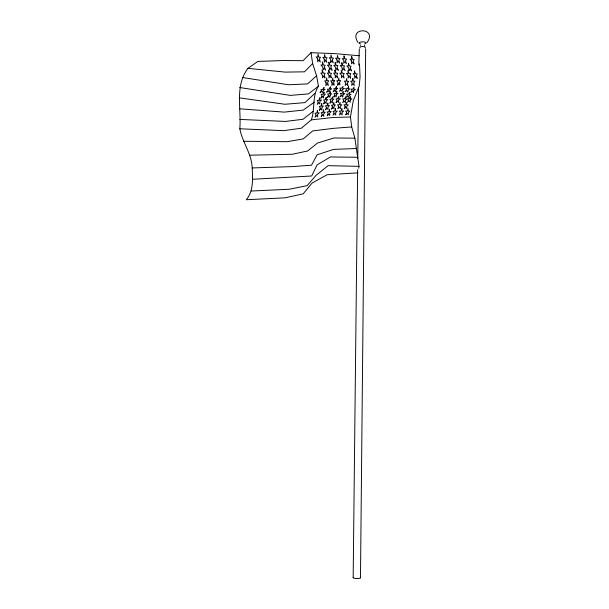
<?xml version="1.0" encoding="UTF-8"?>
<svg xmlns="http://www.w3.org/2000/svg" width="609" height="609" viewBox="0 0 609 609"><rect width="100%" height="100%" fill="white"/><g stroke="black" fill="none" stroke-linecap="round" stroke-linejoin="round"><path stroke-width="0.91" d="M357.879 172.865L327.147 174.73L312.006 183.119L303.153 193.868L285.05 197.826L246.31 199.737C253.77 190.815 252.575 178.802 252.21 167.947C251.715 153.773 242.397 142.46 239.824 128.781C241.446 108.471 234.587 85.968 247.939 68.345L257.866 61.425L283.558 60.527L303.076 60.694L311.039 52.678L335.369 53.668L359.203 55.754M353.167 577.713L357.643 169.751M357.772 158.34L358.541 87.962M358.792 65.14L359.333 48.766M360.475 577.735L365.674 48.697M239.824 128.781L283.802 130.646L301.386 128.195L311.336 119.866C315.31 108.851 311.854 96.153 318.454 86.227L316.589 75.775L312.63 63.526L311.039 52.678M337.66 85.138L337.995 82.398L336.762 80.746L338.284 80.7L338.749 77.967L339.221 80.677L340.758 80.654L339.517 82.352L339.997 85.054L338.764 83.41L337.706 85.138M359.493 63.96L360.071 76.742L359.257 85.938L353.304 100.622L350.449 117.012L351.705 126.931L354.872 138.174L359.005 166.356L358.686 168.221M364.646 45.043L364.624 45.888M345.813 114.72L347.32 113.396L348.356 114.819L348.287 112.49L349.84 111.028L348.241 111.051L348.15 108.707L347.244 111.066L345.63 111.089L346.673 112.52L345.874 114.758M348.995 70.652L349.764 68.984L351.576 70.903L350.251 67.919L351.05 66.198L349.437 66.069L348.409 63.176L348.432 65.993L346.803 65.871L348.63 67.797L348.949 70.629M367.021 42.577C378.075 27.291 347.96 26.575 357.886 42.31M312.63 63.526L304.492 71.824L285.073 72.106L247.939 68.345M314.693 93.52L304.957 102.624L284.898 104.268L239.702 97.897M316.589 75.775L307.545 83.92L288.43 84.765L242.801 77.541M313.041 111.348L303.031 119.273L285.545 121.427L239.855 119.417M318.454 86.227L308.458 93.885L290.364 95.4L239.672 87.521M314.396 102.076L303.229 110.092L284.289 112.117L239.862 108.828M311.336 119.866L333.23 117.461L350.449 117.012M351.705 126.931L333.428 128.347L312.699 130.912L303.183 138.905L287.159 141.699L243.554 141.273M252.56 179.274L311.686 176.001L317.129 164.818L330.443 156.947L357.666 157.289M251.334 191.028L289.115 189.262L307.142 185.646L316.063 175.323L328.152 165.656L359.005 166.356M356.318 148.52L333.504 149.388L317.122 154.808L311.481 165.222L292.434 166.592L252.21 167.947M249.964 155.188L292.411 154.244L307.697 150.963L317.472 143.046L334.014 137.969L354.872 138.174M360.475 45.096L360.505 45.431M360.49 43.871A3.555 1.104 -0.2 0 1 359.896 42.249A3.555 1.104 -0.2 0 1 365.134 42.188A3.555 1.104 -0.2 0 1 364.806 43.818M360.254 577.522A3.669 0.822 1.5 0 1 356.699 578.542A3.669 0.822 1.5 0 1 353.479 577.302M360.01 47.723A2.756 0.845 -0.2 0 1 362.454 46.52A2.756 0.845 -0.2 0 1 365.103 47.662M351.621 61.037L351.507 63.846L352.581 62.194L354.088 64.059L353.19 61.174L354.164 59.522L352.603 59.385L351.659 56.485L351.637 59.294L350.053 59.149L351.621 61.037M344.032 55.998L343.956 58.807L342.296 58.639L343.849 60.542L343.682 63.344L344.808 61.707L346.346 63.587L345.501 60.702L346.605 59.073L344.976 58.913L344.032 55.998M319.847 97.897L319.794 100.264L321.377 100.127C318.461 100.18 320.996 106.644 318.812 102.761L317.243 104.428L318.172 101.87L317.205 100.485L318.812 100.348L319.847 97.897M323.6 96.123L323.554 97.92L322.618 96.542L321.004 98.133L322.032 95.689L321.141 94.349L322.755 94.25L324.14 92.104L323.744 94.197L325.343 94.098L323.6 96.123M326.226 97.364L326.173 99.701L327.718 99.572L326.135 101.147L326.203 103.576L325.198 102.16L323.683 103.819L324.582 101.284L323.645 99.922L325.214 99.785L326.226 97.364M332.347 100.576L332.407 102.982L331.433 101.581L329.949 103.21L330.832 100.713L329.926 99.366L331.448 99.237L332.544 96.915L332.385 99.153L333.899 99.031L332.347 100.576M335.171 63.252L335.308 65.384L333.74 65.3L335.513 67.234L335.848 70.241L336.602 68.429L338.36 70.347L337.066 67.31L337.873 65.536L336.267 65.437L335.209 62.468L335.171 63.252M328.906 62.278L328.997 65.232L327.391 65.148L329.203 67.104L329.538 70.149L330.322 68.315L332.118 70.256L330.801 67.188L331.578 65.369L329.987 65.285L328.906 62.278M330.71 61.296L330.657 62.552L331.715 60.854L333.214 62.765L332.369 59.804L333.428 58.121L331.852 57.977L331.007 55.008L330.87 57.885L329.279 57.733L330.786 59.667L330.71 61.296M322.45 62.088L322.526 65.072L320.882 64.988L322.732 66.975L323.105 70.073L323.874 68.2L325.731 70.18L324.369 67.051L325.176 65.216L323.546 65.125L322.45 62.088M324.346 59.271L324.216 62.194L325.305 60.474L326.843 62.415L325.967 59.416L327.056 57.71L325.434 57.558L324.574 54.551L324.43 57.467L322.8 57.315L324.346 59.271M317.746 58.867L317.609 61.829L318.728 60.085L320.304 62.049L319.413 59.012L320.517 57.284L318.865 57.132L317.982 54.087L317.837 57.04L316.162 56.888L317.746 58.867M341.816 62.803L341.87 65.665L340.195 65.536L342.06 67.492L342.334 70.438L343.202 68.688L345.044 70.629L343.727 67.614L344.549 65.871L342.897 65.742L341.816 62.803M337.142 60.063L336.967 62.902L338.124 61.25L339.7 63.153L338.832 60.23L339.982 58.586L338.299 58.418L337.432 55.48L337.257 58.312L335.597 58.144L337.142 60.063M350.19 100.021L350.19 102.32L349.147 100.843L347.533 102.236L348.546 99.975L347.602 98.597L349.254 98.65L350.601 96.679L350.282 98.696L351.994 98.803L350.19 100.021M338.528 100.127L338.657 102.548L337.515 101.018L336.061 102.624L336.929 100.158L336.092 98.864L337.607 98.757L338.756 96.534L338.619 98.749L340.324 98.81L338.528 100.127M342.966 94.783L342.821 96.983L341.862 95.583L340.073 96.884L341.268 94.707L340.302 93.291L342.052 93.405L343.522 91.464L343.149 93.489L344.907 93.626L342.966 94.783M345.394 100.333L345.448 102.67L344.374 101.193L342.73 102.594L343.72 100.279L342.768 98.886L344.45 98.94L345.63 96.785L345.486 98.978L347.153 99.039L345.394 100.333M353.722 90.566L353.509 92.598L352.641 91.342L350.731 92.416L352.071 90.52L351.149 89.18L352.801 89.234L353.981 87.156L353.821 89.264L355.458 89.31L353.722 90.566M332.057 82.565L331.829 85.473L332.902 83.646C336.016 88.092 331.905 81.591 334.79 80.731L333.237 80.769L332.75 78.028L332.278 80.799L330.71 80.845L332.057 82.565M326.081 82.672L325.845 85.671L326.942 83.76L328.335 85.511L327.627 82.588L328.715 80.692L327.185 80.776L326.607 77.937L326.234 80.822L324.681 80.906L326.081 82.672M330.078 95.179L329.895 97.41L329.043 96.093L327.376 97.592L328.51 95.278L327.65 93.953L329.218 93.855L330.588 91.746L330.185 93.801L331.745 93.71L330.078 95.179M336.351 94.776L336.168 96.976L335.338 95.682L333.694 97.143L334.821 94.875L333.991 93.565L335.521 93.474L336.861 91.373L336.465 93.413L337.98 93.322L336.351 94.776M348.584 86.684L348.401 88.823L350.061 88.914L348.203 90.048L347.83 91.982L346.985 90.688L345.014 91.731L346.46 89.888L345.615 88.587L347.358 88.754L348.584 86.684M347.876 85.336L346.59 83.951L345.136 85.466L345.752 82.877L344.389 81.134L346.079 81.241L346.597 78.599L347.115 81.309L348.79 81.416L347.427 82.976L347.876 85.336M349.163 95.491L348.858 97.509L347.975 96.192L346.133 97.402L347.434 95.369L346.544 94.045L348.287 94.167L349.688 92.241L349.353 94.243L351.081 94.365L349.163 95.491M352.809 78.477L352.383 81.157L350.754 81.134L352.101 82.809L351.614 85.45L352.938 83.836L354.271 85.496L353.76 82.908L355.001 81.203L353.387 81.18L352.809 78.477M354.918 76.414L354.613 78.272L355.877 76.681L357.201 78.416L356.432 75.638L357.217 73.91L355.633 73.811L354.324 70.85L354.651 73.75L353.045 73.643L354.826 75.539L354.918 76.414M335.468 75.539L335.087 77.845L336.32 76.155L337.561 77.899L336.952 75.074L337.683 73.247L336.122 73.187L334.821 70.134L335.156 73.149L333.595 73.095L335.468 75.539M348.409 75.996L348.059 78.066L349.353 76.46L350.715 78.218L349.985 75.417L350.814 73.681L349.178 73.575L347.884 70.591L348.165 73.506L346.513 73.4L348.409 75.996M329.203 75.623L328.822 77.876L330.086 76.171L331.365 77.929L330.717 75.067L331.448 73.202L329.865 73.149L328.487 70.043L328.875 73.118L327.277 73.057L329.203 75.623M341.733 75.569L341.299 77.845L342.677 76.232L344.062 78.005L343.369 75.189L344.23 73.43L342.555 73.324L341.238 70.301L341.512 73.255L339.822 73.149L341.733 75.569M322.778 75.699L322.389 77.914L323.691 76.178L325 77.967L324.315 75.059L325.077 73.171L323.448 73.118L322.039 69.966L322.443 73.08L320.798 73.027L322.778 75.699M324.034 87.597L323.508 89.47L325.137 89.356L323.173 90.612L322.641 92.461L321.955 91.396L319.976 92.667L321.537 90.733L320.852 89.66L322.496 89.546L324.034 87.597M330.39 87.018L330.017 89.028L331.555 88.861L329.728 90.201L329.195 92.028L328.533 90.969L326.599 92.225L328.129 90.322L327.467 89.257L329.058 89.127L330.39 87.018M335.978 89.66L335.574 91.601L334.904 90.52L333.054 91.792L334.47 89.828L333.762 88.693L335.277 88.533L336.579 86.455L336.206 88.434L337.706 88.275L335.978 89.66M342.441 89.523L342.068 91.472L341.2 90.17L339.259 91.297L340.667 89.356L339.852 88.115L341.573 88.214L343.034 86.356L342.669 88.313L344.428 88.48L342.441 89.523M345.136 106.316L344.298 108.745L345.821 107.237L346.924 108.722L346.757 106.309L348.363 104.885L346.704 104.855L346.635 102.518L345.676 104.832L344.024 104.824L345.136 106.316M332.476 106.644L331.601 109.133L333.077 107.496L334.052 108.874L333.983 106.484L335.437 104.855L333.938 105.007L333.869 102.617L333.009 105.106L331.494 105.258L332.476 106.644M341.908 108.729L340.987 111.112L339.327 111.135L340.401 112.581L339.472 114.972L341.07 113.472L342.136 114.911L342.052 112.558L343.643 111.074L341.999 111.097L341.908 108.729M327.893 103.165L327.01 105.684L325.465 105.844L326.462 107.237L325.556 109.749L327.079 108.097L328.061 109.483L328.015 107.077L329.499 105.433L327.969 105.585L327.893 103.165M335.513 108.745L334.577 111.165L333.054 111.325L334.006 112.673L333.108 115.131L334.668 113.556L335.765 115.01L335.673 112.627L337.295 111.127L335.62 111.15L335.513 108.745M338.673 106.316L337.812 108.775L339.373 107.245L340.507 108.752L340.332 106.309L341.877 104.794L340.225 104.801L340.05 102.35L339.198 104.801L337.531 104.801L338.673 106.316M321.765 103.728L320.852 106.27L319.253 106.423L320.281 107.831L319.352 110.374L320.913 108.699L321.925 110.1L321.872 107.671L323.417 106.012L321.834 106.172L321.765 103.728M329.636 109.308L328.723 111.79L327.178 111.972L328.152 113.327L327.239 115.817L328.753 114.165L329.728 115.512L329.69 113.145L331.205 111.5L329.675 111.683L329.636 109.308M323.668 109.932L322.74 112.452L321.156 112.635L322.161 114.005L321.209 116.517L322.778 114.85L323.767 116.205L323.737 113.814L325.275 112.155L323.714 112.338L323.668 109.932M317.555 110.579L316.604 113.122L314.975 113.312L316.002 114.69L315.036 117.24L316.642 115.543L317.662 116.913L317.624 114.5L319.207 112.817L317.601 113.008L317.555 110.579"/></g></svg>
